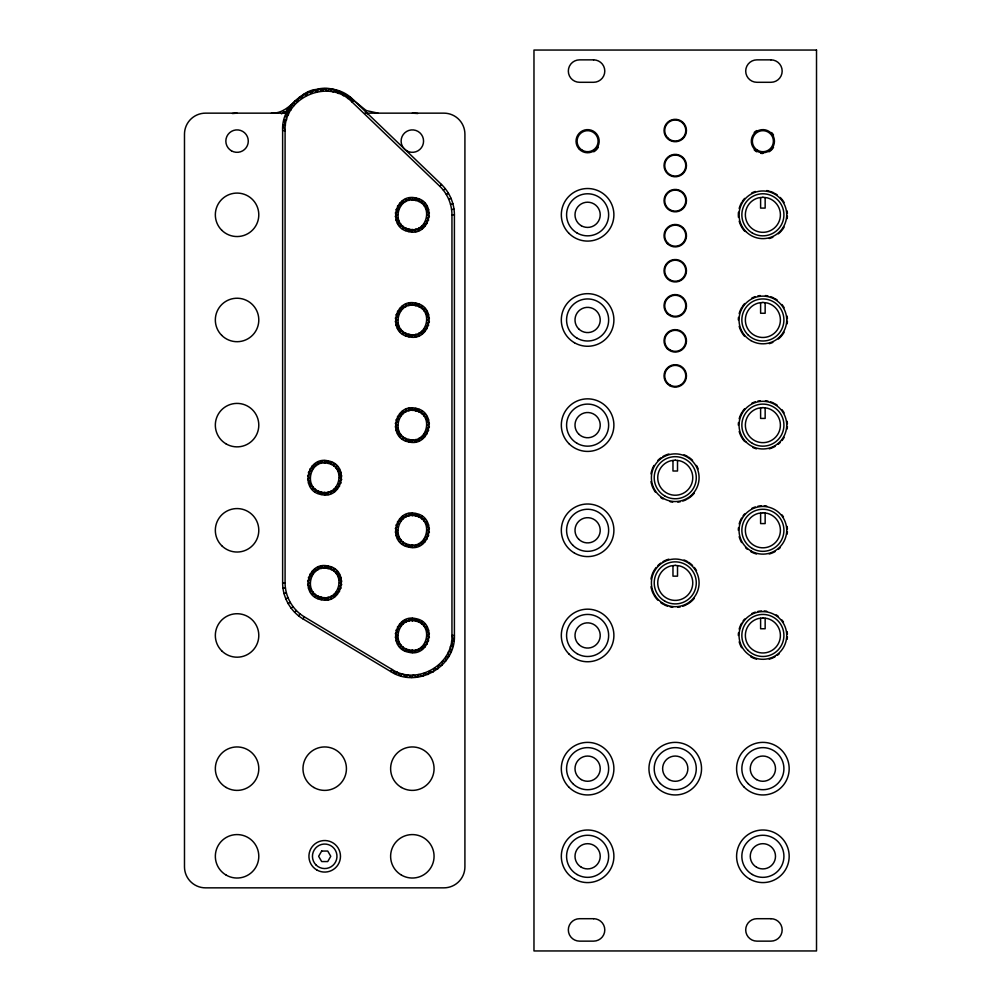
<?xml version="1.0" encoding="UTF-8"?>
<svg xmlns="http://www.w3.org/2000/svg" width="1001" height="1001" viewBox="0 0 1001 1001"><rect width="100%" height="100%" fill="white"/><g stroke="black" fill="none" stroke-linecap="round" stroke-linejoin="round"><path stroke-width="1.5" d="M282.632 130.681C280.856 95.07 329.379 74.387 353.828 100.325L441.466 184.459C449.612 192.342 454.366 203.478 454.404 214.802L454.404 635.46C455.743 666.866 416.942 688.838 390.69 671.533L303.065 618.943C290.59 611.511 282.595 597.397 282.632 582.882L282.632 130.681L285.085 130.681C283.433 97.147 329.104 77.69 352.139 102.102L439.764 186.236C447.434 193.643 451.914 204.141 451.951 214.802L451.951 635.46C453.203 665.027 416.679 685.71 391.954 669.431L304.317 616.841C292.58 609.847 285.06 596.546 285.085 582.882L285.085 130.681L282.995 125.238L285.46 125.25L284.046 119.882L286.574 119.932L285.786 114.715L288.413 114.802L288.175 109.81L290.928 109.985L291.178 105.255L294.081 105.555L294.757 101.139L297.81 101.589L298.836 97.51L302.039 98.186L303.341 94.432L306.706 95.383L308.208 91.979L311.711 93.256L313.351 90.165L316.954 91.829L318.693 89.039L322.347 91.129L324.124 88.614L327.79 91.179L329.579 88.889L333.17 91.979L334.947 89.877L338.388 93.506L340.14 91.541L343.356 95.733L345.07 93.869L347.96 98.611L349.662 96.809L352.139 102.102L353.828 100.325M271.421 113.151C290.54 113.976 297.86 91.003 316.379 89.439C336.761 83.834 351.964 99.337 366.253 110.573L365.227 112.8L367.955 113.839M303.065 618.943L304.317 616.841M390.69 671.533L391.954 669.431L395.633 674.061L396.922 671.946L400.85 675.925L402.202 673.748L406.281 677.089L407.67 674.799L411.811 677.527L413.238 675.062L417.342 677.227L418.781 674.549L422.797 676.201L424.199 673.26L428.065 674.474L429.379 671.221L433.058 672.059L434.234 668.468L437.7 669.018L438.651 665.077L441.891 665.39L442.542 661.085L445.57 661.248L445.833 656.606L448.673 656.643L448.473 651.689L451.151 651.676L450.387 646.458L452.952 646.433L451.564 641.015L454.041 640.99L451.951 635.46L454.404 635.46M298.611 615.865L300.125 613.951M439.764 186.236L441.466 184.459M294.582 612.249L296.346 610.535M443.355 190.165L445.27 188.638M281.444 113.839L290.353 108.921M291.066 608.133L293.03 606.656M446.371 194.532L448.473 193.281M412.337 200.087L415.903 198.01C437.712 201.701 430.192 237.099 408.771 231.606C386.962 227.915 394.482 192.517 415.903 198.01L415.615 200.45C434.246 203.916 427.352 234.121 409.059 229.154C390.428 225.7 397.322 195.495 415.615 200.45L419.319 199.111L418.731 201.539L422.435 200.913L421.521 203.291L425.1 203.316L423.848 205.63L427.214 206.219L425.6 208.421L428.678 209.497L426.689 211.524L429.416 213.013L427.064 214.802L429.416 216.604L426.689 218.08L428.678 220.12L425.6 221.196L427.214 223.398L423.848 223.986L425.1 226.301L421.521 226.314L422.435 228.703L418.731 228.065L419.319 230.493L415.615 229.154L415.903 231.606L412.337 229.529L408.771 231.606L409.059 229.154L405.355 230.493L405.956 228.065L402.239 228.703L403.153 226.314L399.574 226.301L400.825 223.986L397.46 223.398L399.074 221.196L396.008 220.12L397.985 218.08L395.257 216.604L397.61 214.802L395.257 213.013L397.985 211.524L396.008 209.497L399.074 208.421L397.46 206.219L400.825 205.63L399.574 203.316L403.153 203.291L402.239 200.913L405.956 201.539L405.355 199.111L409.059 200.45L408.771 198.01L412.337 200.087L412.337 197.635M412.337 305.242L415.903 303.165C437.712 306.869 430.192 342.267 408.771 336.774C386.962 333.07 394.482 297.672 415.903 303.165L415.615 305.618C434.246 309.084 427.352 339.289 409.059 334.321C390.428 330.856 397.322 300.65 415.615 305.618L419.319 304.279L418.731 306.706L422.435 306.068L421.521 308.458L425.1 308.471L423.848 310.785L427.214 311.386L425.6 313.576L428.678 314.664L426.689 316.691L429.416 318.168L427.064 319.97L429.416 321.759L426.689 323.248L428.678 325.275L425.6 326.364L427.214 328.553L423.848 329.154L425.1 331.469L421.521 331.481L422.435 333.871L418.731 333.233L419.319 335.66L415.615 334.321L415.903 336.774L412.337 334.697L408.771 336.774L409.059 334.321L405.355 335.66L405.956 333.233L402.239 333.871L403.153 331.481L399.574 331.469L400.825 329.154L397.46 328.553L399.074 326.364L396.008 325.275L397.985 323.248L395.257 321.759L397.61 319.97L395.257 318.168L397.985 316.691L396.008 314.664L399.074 313.576L397.46 311.386L400.825 310.785L399.574 308.471L403.153 308.458L402.239 306.068L405.956 306.706L405.355 304.279L409.059 305.618L408.771 303.165L412.337 305.242L412.337 302.79M412.337 410.41L415.903 408.333C437.712 412.024 430.192 447.422 408.771 441.929C386.962 438.238 394.482 402.84 415.903 408.333L415.615 410.785C434.246 414.239 427.352 444.444 409.059 439.489C390.428 436.023 397.322 405.818 415.615 410.785L419.319 409.447L418.731 411.874L422.435 411.236L421.521 413.626L425.1 413.638L423.848 415.953L427.214 416.541L425.6 418.743L428.678 419.819L426.689 421.859L429.416 423.335L427.064 425.137L429.416 426.926L426.689 428.403L428.678 430.443L425.6 431.519L427.214 433.721L423.848 434.309L425.1 436.624L421.521 436.649L422.435 439.026L418.731 438.4L419.319 440.828L415.615 439.489L415.903 441.929L412.337 439.852L408.771 441.929L409.059 439.489L405.355 440.828L405.956 438.4L402.239 439.026L403.153 436.649L399.574 436.624L400.825 434.309L397.46 433.721L399.074 431.519L396.008 430.443L397.985 428.403L395.257 426.926L397.61 425.137L395.257 423.335L397.985 421.859L396.008 419.819L399.074 418.743L397.46 416.541L400.825 415.953L399.574 413.638L403.153 413.626L402.239 411.236L405.956 411.874L405.355 409.447L409.059 410.785L408.771 408.333L412.337 410.41L412.337 407.958M324.699 462.988L328.278 460.91C350.075 464.614 342.555 500.012 321.133 494.519C299.324 490.815 306.844 455.417 328.278 460.91L327.978 463.363C346.609 466.829 339.714 497.034 321.421 492.067C302.79 488.601 309.684 458.395 327.978 463.363L331.694 462.024L331.093 464.451L334.797 463.813L333.884 466.203L337.462 466.216L336.211 468.531L339.577 469.131L337.963 471.321L341.041 472.409L339.051 474.436L341.779 475.913L339.427 477.715L341.779 479.504L339.051 480.993L341.041 483.02L337.963 484.109L339.577 486.298L336.211 486.899L337.462 489.214L333.884 489.226L334.797 491.616L331.093 490.978L331.694 493.405L327.978 492.067L328.278 494.519L324.699 492.442L321.133 494.519L321.421 492.067L317.717 493.405L318.318 490.978L314.602 491.616L315.528 489.226L311.937 489.214L313.188 486.899L309.822 486.298L311.436 484.109L308.371 483.02L310.348 480.993L307.62 479.504L309.985 477.715L307.62 475.913L310.348 474.436L308.371 472.409L311.436 471.321L309.822 469.131L313.188 468.531L311.937 466.216L315.528 466.203L314.602 463.813L318.318 464.451L317.717 462.024L321.421 463.363L321.133 460.91L324.699 462.988L324.699 460.535M412.337 515.578L415.903 513.5C437.712 517.192 430.192 552.59 408.771 547.097C386.962 543.405 394.482 508.007 415.903 513.5L415.615 515.94C434.246 519.406 427.352 549.612 409.059 544.644C390.428 541.191 397.322 510.985 415.615 515.94L419.319 514.602L418.731 517.029L422.435 516.403L421.521 518.781L425.1 518.806L423.848 521.121L427.214 521.709L425.6 523.911L428.678 524.987L426.689 527.014L429.416 528.503L427.064 530.292L429.416 532.094L426.689 533.571L428.678 535.61L425.6 536.686L427.214 538.888L423.848 539.476L425.1 541.791L421.521 541.804L422.435 544.194L418.731 543.556L419.319 545.983L415.615 544.644L415.903 547.097L412.337 545.019L408.771 547.097L409.059 544.644L405.355 545.983L405.956 543.556L402.239 544.194L403.153 541.804L399.574 541.791L400.825 539.476L397.46 538.888L399.074 536.686L396.008 535.61L397.985 533.571L395.257 532.094L397.61 530.292L395.257 528.503L397.985 527.014L396.008 524.987L399.074 523.911L397.46 521.709L400.825 521.121L399.574 518.806L403.153 518.781L402.239 516.403L405.956 517.029L405.355 514.602L409.059 515.94L408.771 513.5L412.337 515.578L412.337 513.125M324.699 568.155L328.278 566.078C350.075 569.769 342.555 605.167 321.133 599.674C299.324 595.983 306.844 560.585 328.278 566.078L327.978 568.53C346.609 571.984 339.714 602.189 321.421 597.234C302.79 593.768 309.684 563.563 327.978 568.53L331.694 567.192L331.093 569.619L334.797 568.981L333.884 571.371L337.462 571.383L336.211 573.698L339.577 574.286L337.963 576.488L341.041 577.564L339.051 579.604L341.779 581.08L339.427 582.882L341.779 584.672L339.051 586.148L341.041 588.188L337.963 589.264L339.577 591.466L336.211 592.054L337.462 594.369L333.884 594.394L334.797 596.771L331.093 596.146L331.694 598.573L327.978 597.234L328.278 599.674L324.699 597.597L321.133 599.674L321.421 597.234L317.717 598.573L318.318 596.146L314.602 596.771L315.528 594.394L311.937 594.369L313.188 592.054L309.822 591.466L311.436 589.264L308.371 588.188L310.348 586.148L307.62 584.672L309.985 582.882L307.62 581.08L310.348 579.604L308.371 577.564L311.436 576.488L309.822 574.286L313.188 573.698L311.937 571.383L315.528 571.371L314.602 568.981L318.318 569.619L317.717 567.192L321.421 568.53L321.133 566.078L324.699 568.155L324.699 565.703M412.337 620.733L415.903 618.656C437.712 622.359 430.192 657.757 408.771 652.264C386.962 648.56 394.482 613.163 415.903 618.656L415.615 621.108C434.246 624.574 427.352 654.779 409.059 649.812C390.428 646.346 397.322 616.141 415.615 621.108L419.319 619.769L418.731 622.197L422.435 621.558L421.521 623.948L425.1 623.961L423.848 626.276L427.214 626.876L425.6 629.066L428.678 630.155L426.689 632.182L429.416 633.671L427.064 635.46L429.416 637.249L426.689 638.738L428.678 640.765L425.6 641.854L427.214 644.043L423.848 644.644L425.1 646.959L421.521 646.971L422.435 649.361L418.731 648.723L419.319 651.15L415.615 649.812L415.903 652.264L412.337 650.187L408.771 652.264L409.059 649.812L405.355 651.15L405.956 648.723L402.239 649.361L403.153 646.971L399.574 646.959L400.825 644.644L397.46 644.043L399.074 641.854L396.008 640.765L397.985 638.738L395.257 637.249L397.61 635.46L395.257 633.671L397.985 632.182L396.008 630.155L399.074 629.066L397.46 626.876L400.825 626.276L399.574 623.961L403.153 623.948L402.239 621.558L405.956 622.197L405.355 619.769L409.059 621.108L408.771 618.656L412.337 620.733L412.337 618.28M288.1 603.603L290.227 602.389M448.773 199.274L451.038 198.311M285.735 598.736L288.013 597.81M450.525 204.292L452.89 203.641M284.021 593.593L286.399 592.967M451.589 209.497L454.029 209.171M282.983 588.275L285.423 587.962M232.445 113.526L237.062 113.151M288.088 113.151L205.518 113.151A21.034 21.034 0 0 0 184.484 134.184L184.484 866.816A21.034 21.034 0 0 0 205.518 887.849L443.881 887.849A21.034 21.034 0 0 0 464.914 866.816L464.914 134.184A21.034 21.034 0 0 0 443.881 113.151L365.991 113.151M451.951 214.802L454.404 214.802M282.632 582.882L285.085 582.882M412.337 113.151L417.83 113.513M377.978 113.151L366.253 110.573M286.686 108.634L288.025 110.686M283.158 110.573L284.184 112.8M765.152 197.572L765.152 208.095L760.61 208.095L760.61 197.572M765.152 302.74L765.152 313.263L760.61 313.263L760.61 302.74M765.152 407.907L765.152 418.418L760.61 418.418L760.61 407.907M765.152 513.063L765.152 523.586L760.61 523.586L760.61 513.063M765.152 618.23L765.152 628.753L760.61 628.753L760.61 618.23M677.514 460.485L677.514 471.008L672.972 471.008L672.972 460.485M677.514 565.653L677.514 576.163L672.972 576.163L672.972 565.653M412.337 229.529L412.337 231.982M412.337 334.697L412.337 337.149M412.337 439.852L412.337 442.304M412.337 545.019L412.337 547.472M412.337 650.187L412.337 652.639M324.699 492.442L324.699 494.894M324.699 597.597L324.699 600.049M598.235 147.322A12.275 12.275 0 0 1 593.743 151.814M694.319 598.323A24.537 24.537 0 0 1 687.512 604.129M686.398 604.742A24.537 24.537 0 0 1 682.82 606.218M680.355 606.881A24.537 24.537 0 0 1 677.802 607.282M672.685 607.282A24.537 24.537 0 0 1 670.132 606.881M667.667 606.218A24.537 24.537 0 0 1 664.101 604.742M662.975 604.129A24.537 24.537 0 0 1 660.823 602.727M657.895 600.225A24.537 24.537 0 0 1 653.991 595.145M653.39 594.018A24.537 24.537 0 0 1 651.901 590.452M651.538 589.226A24.537 24.537 0 0 1 651.013 586.724M651.013 579.041A24.537 24.537 0 0 1 651.538 576.526M651.901 575.3A24.537 24.537 0 0 1 656.181 567.429M657.895 565.527A24.537 24.537 0 0 1 660.823 563.025M662.975 561.624A24.537 24.537 0 0 1 668.893 559.171M684.033 559.972A24.537 24.537 0 0 1 687.512 561.624M688.6 562.299A24.537 24.537 0 0 1 692.592 565.527M694.319 567.429A24.537 24.537 0 0 1 696.496 570.608M694.319 493.155A24.537 24.537 0 0 1 687.512 498.961M686.398 499.574A24.537 24.537 0 0 1 682.82 501.051M680.355 501.714A24.537 24.537 0 0 1 677.802 502.114M672.685 502.114A24.537 24.537 0 0 1 670.132 501.714M662.975 498.961A24.537 24.537 0 0 1 660.823 497.572M655.392 492.129A24.537 24.537 0 0 1 653.991 489.99M653.39 488.863A24.537 24.537 0 0 1 651.901 485.285M651.538 484.071A24.537 24.537 0 0 1 651.013 481.556M651.013 473.873A24.537 24.537 0 0 1 651.538 471.358M651.901 470.145A24.537 24.537 0 0 1 653.991 465.44M657.895 460.36A24.537 24.537 0 0 1 660.823 457.857M662.975 456.469A24.537 24.537 0 0 1 668.893 454.016M684.033 454.804A24.537 24.537 0 0 1 687.512 456.469M688.6 457.132A24.537 24.537 0 0 1 692.592 460.36M696.496 465.44A24.537 24.537 0 0 1 698.16 468.918M787.387 216.078A24.537 24.537 0 0 1 787.124 218.643M784.133 227.077A24.537 24.537 0 0 1 778.328 233.871M772.872 237.224A24.537 24.537 0 0 1 769.231 238.513M744.656 231.231A24.537 24.537 0 0 1 739.176 221.158M738.475 217.367A24.537 24.537 0 0 1 738.475 212.25M739.176 208.458A24.537 24.537 0 0 1 741.628 202.54M742.304 201.451A24.537 24.537 0 0 1 744.656 198.386M751.738 192.943A24.537 24.537 0 0 1 755.305 191.466M766.728 190.565A24.537 24.537 0 0 1 769.231 191.103M770.457 191.466A24.537 24.537 0 0 1 774.023 192.943M775.149 193.556A24.537 24.537 0 0 1 777.302 194.957M780.229 197.46A24.537 24.537 0 0 1 784.133 202.54M787.124 210.961A24.537 24.537 0 0 1 787.387 213.526M787.387 321.246A24.537 24.537 0 0 1 787.124 323.811M784.133 332.244A24.537 24.537 0 0 1 778.328 339.039M772.872 342.38A24.537 24.537 0 0 1 769.231 343.668M744.656 336.399A24.537 24.537 0 0 1 739.176 326.326M738.35 319.97A24.537 24.537 0 0 1 738.475 317.405M739.176 313.613A24.537 24.537 0 0 1 741.628 307.695M742.304 306.606A24.537 24.537 0 0 1 744.656 303.541M751.738 298.11A24.537 24.537 0 0 1 755.305 296.634M757.77 295.971A24.537 24.537 0 0 1 760.322 295.57M765.44 295.57A24.537 24.537 0 0 1 767.992 295.971M770.457 296.634A24.537 24.537 0 0 1 774.023 298.11M775.149 298.723A24.537 24.537 0 0 1 777.302 300.112M781.956 304.529A24.537 24.537 0 0 1 784.133 307.695M787.124 316.128A24.537 24.537 0 0 1 787.387 318.693M787.387 426.413A24.537 24.537 0 0 1 787.124 428.979M784.133 437.399A24.537 24.537 0 0 1 781.956 440.578M780.229 442.48A24.537 24.537 0 0 1 778.328 444.206M775.149 446.383A24.537 24.537 0 0 1 769.231 448.836M756.531 448.836A24.537 24.537 0 0 1 752.902 447.547M744.656 441.554A24.537 24.537 0 0 1 739.176 431.481M738.35 425.137A24.537 24.537 0 0 1 738.475 422.572M739.176 418.781A24.537 24.537 0 0 1 741.628 412.862M742.304 411.774A24.537 24.537 0 0 1 744.656 408.708M751.738 403.278A24.537 24.537 0 0 1 755.305 401.789M757.77 401.138A24.537 24.537 0 0 1 760.322 400.725M765.44 400.725A24.537 24.537 0 0 1 767.992 401.138M770.457 401.789A24.537 24.537 0 0 1 774.023 403.278M775.149 403.878A24.537 24.537 0 0 1 777.302 405.28M781.956 409.684A24.537 24.537 0 0 1 784.133 412.862M787.124 421.296A24.537 24.537 0 0 1 787.387 423.861M787.387 531.569A24.537 24.537 0 0 1 787.124 534.134M780.229 547.647A24.537 24.537 0 0 1 778.328 549.361M775.149 551.551A24.537 24.537 0 0 1 769.231 554.003M756.531 554.003A24.537 24.537 0 0 1 750.612 551.551M747.434 549.361A24.537 24.537 0 0 1 745.532 547.647M741.628 542.567A24.537 24.537 0 0 1 739.176 536.649M738.35 530.292A24.537 24.537 0 0 1 738.475 527.74M739.176 523.948A24.537 24.537 0 0 1 741.628 518.03M743.03 515.878A24.537 24.537 0 0 1 744.656 513.876M751.738 508.433A24.537 24.537 0 0 1 755.305 506.956M757.77 506.293A24.537 24.537 0 0 1 761.611 505.793M764.163 505.793A24.537 24.537 0 0 1 766.728 506.056M781.956 514.852A24.537 24.537 0 0 1 783.47 516.941M787.124 526.451A24.537 24.537 0 0 1 787.387 529.016M787.387 636.736A24.537 24.537 0 0 1 787.124 639.301M779.304 653.691A24.537 24.537 0 0 1 777.302 655.317M775.149 656.706A24.537 24.537 0 0 1 769.231 659.158M756.531 659.158A24.537 24.537 0 0 1 750.612 656.706M741.628 647.735A24.537 24.537 0 0 1 739.176 641.816M738.35 635.46A24.537 24.537 0 0 1 738.475 632.895M739.176 629.103A24.537 24.537 0 0 1 741.628 623.185M743.03 621.045A24.537 24.537 0 0 1 744.656 619.031M751.738 613.6A24.537 24.537 0 0 1 755.305 612.124M757.77 611.461A24.537 24.537 0 0 1 761.611 610.96M764.163 610.96A24.537 24.537 0 0 1 766.728 611.223M776.238 614.877A24.537 24.537 0 0 1 778.328 616.391M781.956 620.019A24.537 24.537 0 0 1 783.47 622.096M787.124 631.618A24.537 24.537 0 0 1 787.387 634.184M773.51 147.322A12.275 12.275 0 0 1 769.018 151.814M762.887 153.466A12.275 12.275 0 0 1 760.747 153.278M756.743 151.814A12.275 12.275 0 0 1 754.203 149.862M754.203 132.52A12.275 12.275 0 0 1 756.743 130.568M771.558 132.52A12.275 12.275 0 0 1 773.51 135.06M321.671 851.05L318.631 856.305L321.671 861.561L327.74 861.561L330.768 856.305L327.74 851.05L321.671 851.05M762.887 197.285L758.345 197.873A17.53 17.53 0 0 0 748.523 224.862A17.53 17.53 0 0 0 777.239 224.862A17.53 17.53 0 0 0 767.417 197.873L762.887 197.285M762.887 302.44L758.345 303.04A17.53 17.53 0 0 0 748.523 330.017A17.53 17.53 0 0 0 777.239 330.017A17.53 17.53 0 0 0 767.417 303.04L762.887 302.44M762.887 407.607L758.345 408.208A17.53 17.53 0 0 0 748.523 435.185A17.53 17.53 0 0 0 777.239 435.185A17.53 17.53 0 0 0 767.417 408.208L762.887 407.607M675.25 460.185L670.708 460.785A17.53 17.53 0 0 0 660.885 487.762A17.53 17.53 0 0 0 689.601 487.762A17.53 17.53 0 0 0 679.779 460.785L675.25 460.185M762.887 512.775L758.345 513.363A17.53 17.53 0 0 0 748.523 540.352A17.53 17.53 0 0 0 777.239 540.352A17.53 17.53 0 0 0 767.417 513.363L762.887 512.775M675.25 565.352L670.708 565.953A17.53 17.53 0 0 0 660.885 592.93A17.53 17.53 0 0 0 689.601 592.93A17.53 17.53 0 0 0 679.779 565.953L675.25 565.352M762.887 617.93L758.345 618.53A17.53 17.53 0 0 0 748.523 645.507A17.53 17.53 0 0 0 777.239 645.507A17.53 17.53 0 0 0 767.417 618.53L762.887 617.93M816.516 50.05L533.971 50.05L533.971 950.95L816.516 950.95L816.516 50.05M593.568 59.86L579.554 59.86A11.211 11.211 0 0 0 568.33 71.084A11.211 11.211 0 0 0 579.554 82.295L593.568 82.295A11.211 11.211 0 0 0 604.792 71.084A11.211 11.211 0 0 0 593.568 59.86M770.945 59.86L756.919 59.86A11.211 11.211 0 0 0 745.707 71.084A11.211 11.211 0 0 0 756.919 82.295L770.945 82.295A11.211 11.211 0 0 0 782.169 71.084A11.211 11.211 0 0 0 770.945 59.86M593.568 918.705L579.554 918.705A11.211 11.211 0 0 0 568.33 929.916A11.211 11.211 0 0 0 579.554 941.14L593.568 941.14A11.211 11.211 0 0 0 604.792 929.916A11.211 11.211 0 0 0 593.568 918.705M770.945 918.705L756.919 918.705A11.211 11.211 0 0 0 745.707 929.916A11.211 11.211 0 0 0 756.919 941.14L770.945 941.14A11.211 11.211 0 0 0 782.169 929.916A11.211 11.211 0 0 0 770.945 918.705M316.816 869.969A15.778 15.778 0 0 0 340.478 856.305A15.778 15.778 0 0 0 316.816 842.642A15.778 15.778 0 0 0 316.816 869.969M316.028 864.977A12.275 12.275 0 0 0 336.549 859.484A12.275 12.275 0 0 0 321.521 844.456A12.275 12.275 0 0 0 316.028 864.977M226.201 875.124A21.734 21.734 0 0 0 258.796 856.305A21.734 21.734 0 0 0 226.201 837.487A21.734 21.734 0 0 0 226.201 875.124M401.476 875.124A21.734 21.734 0 0 0 434.071 856.305A21.734 21.734 0 0 0 401.476 837.487A21.734 21.734 0 0 0 401.476 875.124M313.839 787.487A21.734 21.734 0 0 0 346.434 768.668A21.734 21.734 0 0 0 313.839 749.849A21.734 21.734 0 0 0 313.839 787.487M401.476 787.487A21.734 21.734 0 0 0 434.071 768.668A21.734 21.734 0 0 0 401.476 749.849A21.734 21.734 0 0 0 401.476 787.487M226.201 787.487A21.734 21.734 0 0 0 258.796 768.668A21.734 21.734 0 0 0 226.201 749.849A21.734 21.734 0 0 0 226.201 787.487M221.696 545.67A21.734 21.734 0 0 0 258.058 535.923A21.734 21.734 0 0 0 231.444 509.309A21.734 21.734 0 0 0 221.696 545.67M226.201 443.956A21.734 21.734 0 0 0 258.796 425.137A21.734 21.734 0 0 0 226.201 406.306A21.734 21.734 0 0 0 226.201 443.956M221.696 335.335A21.734 21.734 0 0 0 258.058 325.6A21.734 21.734 0 0 0 231.444 298.974A21.734 21.734 0 0 0 221.696 335.335M221.696 230.18A21.734 21.734 0 0 0 258.058 220.433A21.734 21.734 0 0 0 231.444 193.819A21.734 21.734 0 0 0 221.696 230.18M221.696 650.825A21.734 21.734 0 0 0 258.058 641.09A21.734 21.734 0 0 0 231.444 614.464A21.734 21.734 0 0 0 221.696 650.825M406.731 150.826A11.211 11.211 0 0 0 423.561 141.116A11.211 11.211 0 0 0 406.731 131.394A11.211 11.211 0 0 0 406.731 150.826M231.456 150.826A11.211 11.211 0 0 0 248.286 141.116A11.211 11.211 0 0 0 231.456 131.394A11.211 11.211 0 0 0 231.456 150.826M572.735 783.545A21.034 21.034 0 0 0 607.932 774.111A21.034 21.034 0 0 0 582.169 748.348A21.034 21.034 0 0 0 572.735 783.545M581.306 779.591A12.625 12.625 0 0 0 600.225 768.668A12.625 12.625 0 0 0 581.306 757.732A12.625 12.625 0 0 0 581.306 779.591M748.01 783.545A21.034 21.034 0 0 0 783.195 774.111A21.034 21.034 0 0 0 757.444 748.348A21.034 21.034 0 0 0 748.01 783.545M756.568 779.591A12.625 12.625 0 0 0 775.5 768.668A12.625 12.625 0 0 0 756.568 757.732A12.625 12.625 0 0 0 756.568 779.591M660.372 783.545A21.034 21.034 0 0 0 695.557 774.111A21.034 21.034 0 0 0 669.807 748.348A21.034 21.034 0 0 0 660.372 783.545M668.931 779.591A12.625 12.625 0 0 0 687.862 768.668A12.625 12.625 0 0 0 668.931 757.732A12.625 12.625 0 0 0 668.931 779.591M667.805 137.95A10.511 10.511 0 0 0 685.41 133.233A10.511 10.511 0 0 0 672.522 120.358A10.511 10.511 0 0 0 667.805 137.95M669.994 174.674A10.511 10.511 0 0 0 685.76 165.565A10.511 10.511 0 0 0 669.994 156.469A10.511 10.511 0 0 0 669.994 174.674M669.994 209.735A10.511 10.511 0 0 0 685.76 200.625A10.511 10.511 0 0 0 669.994 191.516A10.511 10.511 0 0 0 669.994 209.735M667.805 243.118A10.511 10.511 0 0 0 685.41 238.401A10.511 10.511 0 0 0 672.522 225.525A10.511 10.511 0 0 0 667.805 243.118M669.994 279.842A10.511 10.511 0 0 0 685.76 270.733A10.511 10.511 0 0 0 669.994 261.624A10.511 10.511 0 0 0 669.994 279.842M669.994 314.902A10.511 10.511 0 0 0 685.76 305.793A10.511 10.511 0 0 0 669.994 296.684A10.511 10.511 0 0 0 669.994 314.902M669.994 349.95A10.511 10.511 0 0 0 685.76 340.84A10.511 10.511 0 0 0 669.994 331.731A10.511 10.511 0 0 0 669.994 349.95M582.357 150.3A10.511 10.511 0 0 0 598.123 141.191A10.511 10.511 0 0 0 582.357 132.082A10.511 10.511 0 0 0 582.357 150.3M664.727 601.088A21.034 21.034 0 0 0 696.283 582.882A21.034 21.034 0 0 0 664.727 564.664A21.034 21.034 0 0 0 664.727 601.088M664.727 495.933A21.034 21.034 0 0 0 696.283 477.715A21.034 21.034 0 0 0 664.727 459.497A21.034 21.034 0 0 0 664.727 495.933M752.364 874.524A21.034 21.034 0 0 0 783.921 856.305A21.034 21.034 0 0 0 752.364 838.087A21.034 21.034 0 0 0 752.364 874.524M756.568 867.229A12.625 12.625 0 0 0 775.5 856.305A12.625 12.625 0 0 0 756.568 845.37A12.625 12.625 0 0 0 756.568 867.229M577.089 874.524A21.034 21.034 0 0 0 608.646 856.305A21.034 21.034 0 0 0 577.089 838.087A21.034 21.034 0 0 0 577.089 874.524M581.306 867.229A12.625 12.625 0 0 0 600.225 856.305A12.625 12.625 0 0 0 581.306 845.37A12.625 12.625 0 0 0 581.306 867.229M574.461 879.066A26.289 26.289 0 0 0 613.901 856.305A26.289 26.289 0 0 0 574.461 833.533A26.289 26.289 0 0 0 574.461 879.066M577.089 653.678A21.034 21.034 0 0 0 608.646 635.46A21.034 21.034 0 0 0 577.089 617.242A21.034 21.034 0 0 0 577.089 653.678M578.691 644.381A12.625 12.625 0 0 0 599.799 638.726A12.625 12.625 0 0 0 584.346 623.273A12.625 12.625 0 0 0 578.691 644.381M572.735 545.17A21.034 21.034 0 0 0 607.932 535.735A21.034 21.034 0 0 0 582.169 509.984A21.034 21.034 0 0 0 572.735 545.17M578.691 539.214A12.625 12.625 0 0 0 599.799 533.558A12.625 12.625 0 0 0 584.346 518.105A12.625 12.625 0 0 0 578.691 539.214M577.089 443.343A21.034 21.034 0 0 0 608.646 425.137A21.034 21.034 0 0 0 577.089 406.919A21.034 21.034 0 0 0 577.089 443.343M578.691 434.059A12.625 12.625 0 0 0 599.799 428.403A12.625 12.625 0 0 0 584.346 412.938A12.625 12.625 0 0 0 578.691 434.059M577.089 338.188A21.034 21.034 0 0 0 608.646 319.97A21.034 21.034 0 0 0 577.089 301.751A21.034 21.034 0 0 0 577.089 338.188M578.691 328.891A12.625 12.625 0 0 0 599.799 323.235A12.625 12.625 0 0 0 584.346 307.782A12.625 12.625 0 0 0 578.691 328.891M752.364 233.02A21.034 21.034 0 0 0 783.921 214.802A21.034 21.034 0 0 0 752.364 196.596A21.034 21.034 0 0 0 752.364 233.02M748.01 334.847A21.034 21.034 0 0 0 783.195 325.413A21.034 21.034 0 0 0 757.444 299.649A21.034 21.034 0 0 0 748.01 334.847M752.364 443.343A21.034 21.034 0 0 0 783.921 425.137A21.034 21.034 0 0 0 752.364 406.919A21.034 21.034 0 0 0 752.364 443.343M752.364 548.51A21.034 21.034 0 0 0 783.921 530.292A21.034 21.034 0 0 0 752.364 512.087A21.034 21.034 0 0 0 752.364 548.51M748.01 650.337A21.034 21.034 0 0 0 783.195 640.903A21.034 21.034 0 0 0 757.444 615.14A21.034 21.034 0 0 0 748.01 650.337M577.089 233.02A21.034 21.034 0 0 0 608.646 214.802A21.034 21.034 0 0 0 577.089 196.596A21.034 21.034 0 0 0 577.089 233.02M581.306 225.738A12.625 12.625 0 0 0 600.225 214.802A12.625 12.625 0 0 0 581.306 203.879A12.625 12.625 0 0 0 581.306 225.738M669.994 385.01A10.511 10.511 0 0 0 685.76 375.901A10.511 10.511 0 0 0 669.994 366.791A10.511 10.511 0 0 0 669.994 385.01M757.619 150.3A10.511 10.511 0 0 0 773.398 141.191A10.511 10.511 0 0 0 757.619 132.082A10.511 10.511 0 0 0 757.619 150.3M569.018 654.053A26.289 26.289 0 0 0 613 642.267A26.289 26.289 0 0 0 580.805 610.059A26.289 26.289 0 0 0 569.018 654.053M574.461 553.065A26.289 26.289 0 0 0 613.901 530.292A26.289 26.289 0 0 0 574.461 507.532A26.289 26.289 0 0 0 574.461 553.065M569.018 443.718A26.289 26.289 0 0 0 613 431.931A26.289 26.289 0 0 0 580.805 399.737A26.289 26.289 0 0 0 569.018 443.718M574.461 342.742A26.289 26.289 0 0 0 613.901 319.97A26.289 26.289 0 0 0 574.461 297.197A26.289 26.289 0 0 0 574.461 342.742M569.018 233.396A26.289 26.289 0 0 0 613 221.609A26.289 26.289 0 0 0 580.805 189.414A26.289 26.289 0 0 0 569.018 233.396M569.018 787.261A26.289 26.289 0 0 0 613 775.475A26.289 26.289 0 0 0 580.805 743.268A26.289 26.289 0 0 0 569.018 787.261M656.656 787.261A26.289 26.289 0 0 0 700.637 775.475A26.289 26.289 0 0 0 668.443 743.268A26.289 26.289 0 0 0 656.656 787.261M744.294 787.261A26.289 26.289 0 0 0 788.275 775.475A26.289 26.289 0 0 0 756.08 743.268A26.289 26.289 0 0 0 744.294 787.261M749.736 879.066A26.289 26.289 0 0 0 789.176 856.305A26.289 26.289 0 0 0 749.736 833.533A26.289 26.289 0 0 0 749.736 879.066M663.325 603.515A23.836 23.836 0 0 0 699.086 582.882A23.836 23.836 0 0 0 663.325 562.237A23.836 23.836 0 0 0 663.325 603.515M663.325 498.36A23.836 23.836 0 0 0 699.086 477.715A23.836 23.836 0 0 0 663.325 457.069A23.836 23.836 0 0 0 663.325 498.36M750.963 656.105A23.836 23.836 0 0 0 786.723 635.46A23.836 23.836 0 0 0 750.963 614.814A23.836 23.836 0 0 0 750.963 656.105M750.963 550.938A23.836 23.836 0 0 0 786.723 530.292A23.836 23.836 0 0 0 750.963 509.647A23.836 23.836 0 0 0 750.963 550.938M746.033 441.992A23.836 23.836 0 0 0 785.91 431.306A23.836 23.836 0 0 0 756.718 402.114A23.836 23.836 0 0 0 746.033 441.992M750.963 340.615A23.836 23.836 0 0 0 786.723 319.97A23.836 23.836 0 0 0 750.963 299.324A23.836 23.836 0 0 0 750.963 340.615M746.033 231.656A23.836 23.836 0 0 0 785.91 220.971A23.836 23.836 0 0 0 756.718 191.779A23.836 23.836 0 0 0 746.033 231.656M579.429 149.374A11.574 11.574 0 0 0 598.786 144.182A11.574 11.574 0 0 0 584.622 130.017A11.574 11.574 0 0 0 579.429 149.374M669.644 385.61A11.211 11.211 0 0 0 686.461 375.901A11.211 11.211 0 0 0 669.644 366.178A11.211 11.211 0 0 0 669.644 385.61M757.094 151.214A11.574 11.574 0 0 0 774.449 141.191A11.574 11.574 0 0 0 757.094 131.169A11.574 11.574 0 0 0 757.094 151.214M667.317 348.773A11.211 11.211 0 0 0 686.085 343.743A11.211 11.211 0 0 0 672.347 330.005A11.211 11.211 0 0 0 667.317 348.773M667.317 313.726A11.211 11.211 0 0 0 686.085 308.696A11.211 11.211 0 0 0 672.347 294.957A11.211 11.211 0 0 0 667.317 313.726M669.644 280.455A11.211 11.211 0 0 0 686.461 270.733A11.211 11.211 0 0 0 669.644 261.023A11.211 11.211 0 0 0 669.644 280.455M667.317 243.618A11.211 11.211 0 0 0 686.085 238.588A11.211 11.211 0 0 0 672.347 224.85A11.211 11.211 0 0 0 667.317 243.618M669.644 210.335A11.211 11.211 0 0 0 686.461 200.625A11.211 11.211 0 0 0 669.644 190.916A11.211 11.211 0 0 0 669.644 210.335M669.644 175.288A11.211 11.211 0 0 0 686.461 165.565A11.211 11.211 0 0 0 669.644 155.856A11.211 11.211 0 0 0 669.644 175.288M669.644 140.228A11.211 11.211 0 0 0 686.461 130.518A11.211 11.211 0 0 0 669.644 120.808A11.211 11.211 0 0 0 669.644 140.228"/></g></svg>
